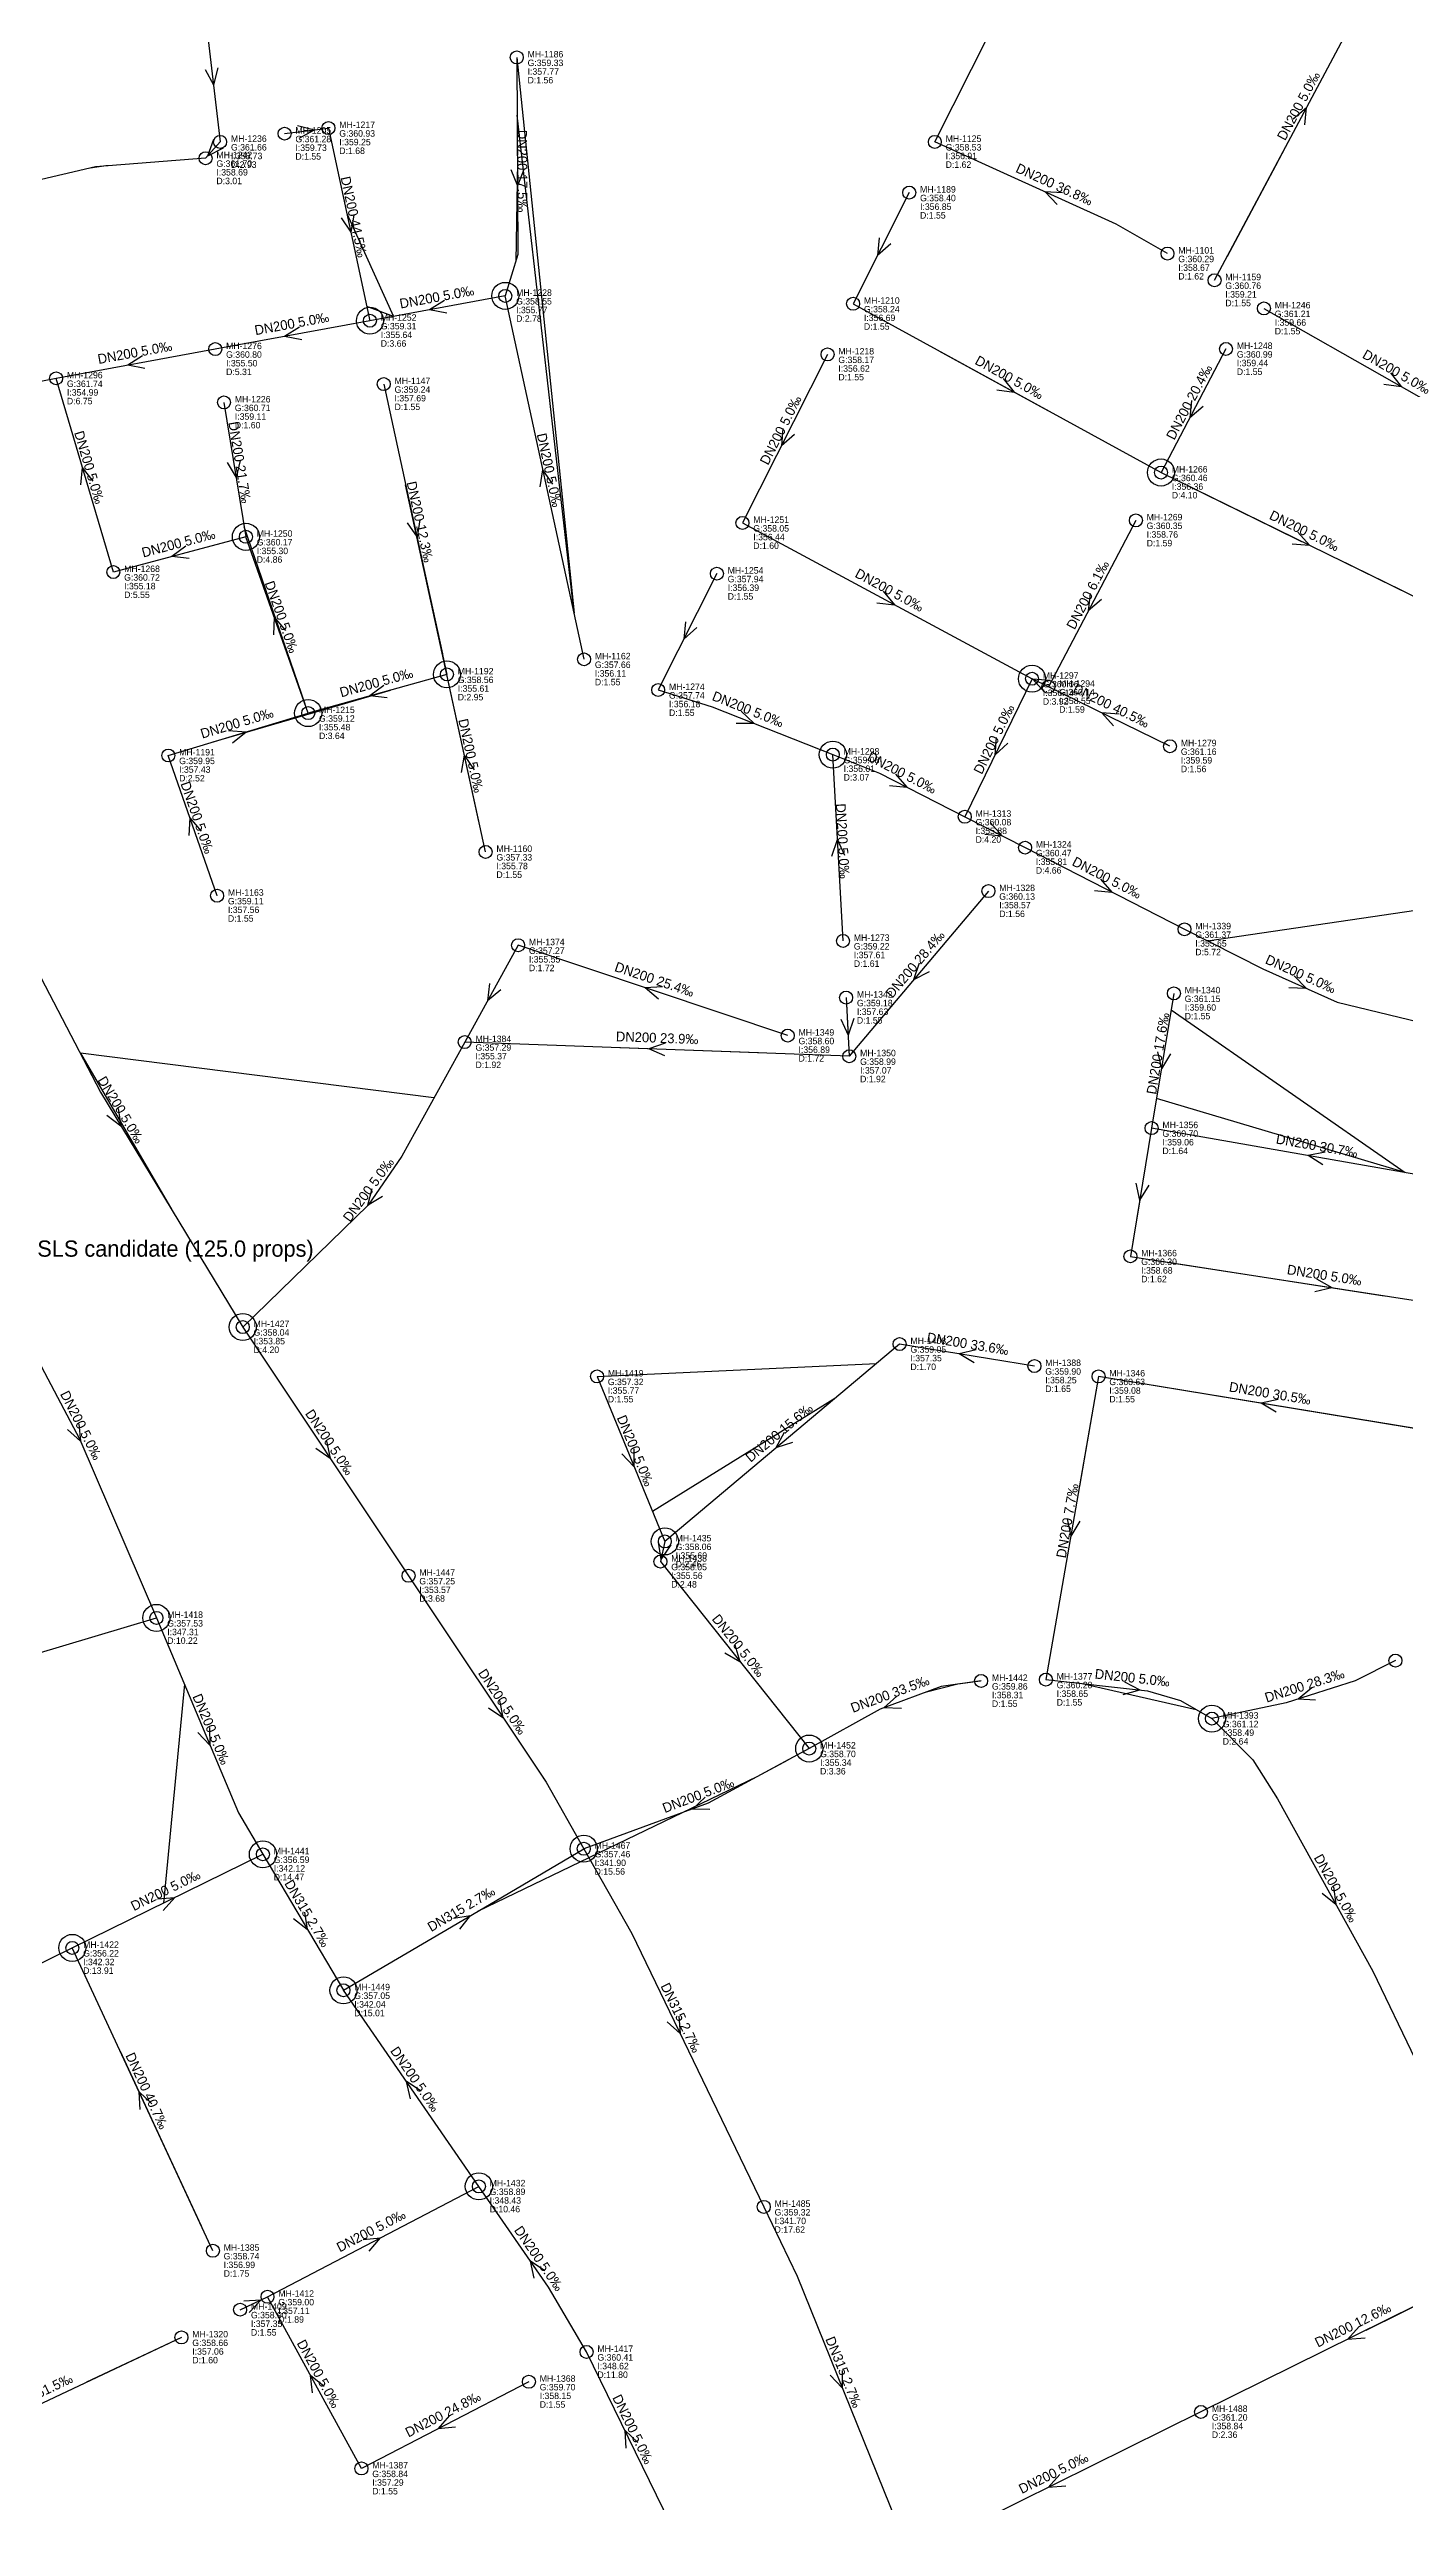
# Model space of a CAD drawing. Header units: metres. Extents: x 449913 to 451990, y 2566939 to 2570822.
# Drawn here: x 450297.5 to 450548.2, y 2568290 to 2568743.6 of the extents above; entities that cross this region are included whole.
import ezdxf
from ezdxf.enums import TextEntityAlignment as Align

# ---------------------------------------------------------------- set-up
doc = ezdxf.new("R2010")
doc.units = ezdxf.units.M
for name, color, linetype in [('SEW-DROP', 6, 'Continuous'), ('SEW-LABEL', 2, 'Continuous'), ('SEW-MH', 7, 'Continuous'), ('SEW-MH-LABEL', 8, 'Continuous'), ('SEW-PIPE-DN200', 3, 'Continuous'), ('SEW-PIPE-DN315', 5, 'Continuous'), ('SEW-RIDER', 8, 'Continuous'), ('SEW-SLS', 1, 'Continuous')]:
    doc.layers.add(name, color=color, linetype=linetype)

msp = doc.modelspace()

# ---------------------------------------------------------------- linework, layer by layer
at = {"layer": 'SEW-DROP'}
for centre in [(450381.81, 2568698.01), (450356.79, 2568693.41), (450502.99, 2568665.35), (450333.87, 2568653.46), (450371.02, 2568628.02), (450479.15, 2568627.22), (450345.38, 2568620.87), (450442.34, 2568613.19), (450333.29, 2568507.36), (450411.29, 2568467.72), (450317.33, 2568453.58), (450512.4, 2568434.96), (450437.98, 2568429.43), (450337.01, 2568409.87), (450396.31, 2568410.9), (450396.31, 2568410.9), (450301.79, 2568392.57), (450351.9, 2568384.73), (450376.92, 2568348.48)]:
    msp.add_circle(centre, 2.5, dxfattribs=at)
at = {"layer": 'SEW-LABEL'}
for p, q in [((450326.32, 2568739.88), (450327.86, 2568737.04)), ((450328.7, 2568740.16), (450327.86, 2568737.04)), ((450527.44, 2568730.76), (450529.9, 2568732.84)), ((450529.55, 2568729.63), (450529.9, 2568732.84)), ((450327.87, 2568726.89), (450326.77, 2568723.85)), ((450343.43, 2568729.52), (450346.56, 2568728.71)), ((450343.74, 2568727.14), (450346.56, 2568728.71)), ((450329.66, 2568725.29), (450326.77, 2568723.85)), ((450382.85, 2568721.37), (450384.06, 2568718.38)), ((450385.25, 2568721.38), (450384.06, 2568718.38)), ((450483.79, 2568714.88), (450481.55, 2568717.22)), ((450484.78, 2568717.07), (450481.55, 2568717.22)), ((450351.47, 2568712.44), (450353.27, 2568709.76)), ((450353.82, 2568712.95), (450353.27, 2568709.76)), ((450450.88, 2568708.71), (450450.6, 2568705.49)), ((450453.03, 2568707.63), (450450.6, 2568705.49)), ((450370.56, 2568697.16), (450367.82, 2568695.44)), ((450370.99, 2568694.8), (450367.82, 2568695.44)), ((450343.76, 2568692.24), (450341.03, 2568690.52)), ((450344.19, 2568689.88), (450341.03, 2568690.52)), ((450314.76, 2568686.91), (450312.03, 2568685.19)), ((450315.19, 2568684.55), (450312.03, 2568685.19)), ((450473.8, 2568682.72), (450475.86, 2568680.23)), ((450544.19, 2568681.69), (450547.39, 2568681.25)), ((450545.38, 2568683.78), (450547.39, 2568681.25)), ((450472.65, 2568680.62), (450475.86, 2568680.23)), ((450508.63, 2568678.65), (450508.3, 2568675.44)), ((450510.75, 2568677.54), (450508.3, 2568675.44)), ((450433.11, 2568673.48), (450432.83, 2568670.26)), ((450435.25, 2568672.4), (450432.83, 2568670.26)), ((450303.35, 2568663.08), (450303.65, 2568666.3)), ((450305.66, 2568663.76), (450303.65, 2568666.3)), ((450330.42, 2568667.17), (450332.09, 2568664.4)), ((450332.79, 2568667.55), (450332.09, 2568664.4)), ((450388.23, 2568662.69), (450388.77, 2568665.87)), ((450390.58, 2568663.2), (450388.77, 2568665.87)), ((450363.69, 2568656.06), (450365.5, 2568653.39)), ((450366.03, 2568656.57), (450365.5, 2568653.39)), ((450528.27, 2568654.3), (450530.43, 2568651.91)), ((450322.76, 2568651.75), (450320.17, 2568649.82)), ((450323.38, 2568649.43), (450320.17, 2568649.82)), ((450527.21, 2568652.15), (450530.43, 2568651.91)), ((450450.5, 2568641.27), (450453.71, 2568640.91)), ((450451.64, 2568643.39), (450453.71, 2568640.91)), ((450489.89, 2568643.01), (450489.55, 2568639.79)), ((450492.01, 2568641.89), (450489.55, 2568639.79)), ((450339, 2568635.35), (450339.13, 2568638.58)), ((450341.26, 2568636.15), (450339.13, 2568638.58)), ((450415.09, 2568637.77), (450414.81, 2568634.55)), ((450417.23, 2568636.69), (450414.81, 2568634.55)), ((450481.48, 2568624.74), (450479.31, 2568627.14)), ((450482.53, 2568626.9), (450479.31, 2568627.14)), ((450359.33, 2568626), (450356.76, 2568624.04)), ((450359.97, 2568623.69), (450356.76, 2568624.04)), ((450424.5, 2568618.99), (450427.73, 2568619)), ((450425.38, 2568621.22), (450427.73, 2568619)), ((450494.23, 2568618.5), (450492.06, 2568620.9)), ((450495.28, 2568620.66), (450492.06, 2568620.9)), ((450330.67, 2568617.66), (450333.89, 2568617.38)), ((450331.37, 2568615.37), (450333.89, 2568617.38)), ((450472.51, 2568616.33), (450472.27, 2568613.11)), ((450474.67, 2568615.28), (450472.27, 2568613.11)), ((450373.74, 2568609.89), (450374.28, 2568613.07)), ((450376.09, 2568610.4), (450374.28, 2568613.07)), ((450453.92, 2568609.6), (450456.04, 2568607.16)), ((450452.83, 2568607.46), (450456.04, 2568607.16)), ((450323.4, 2568598.25), (450323.55, 2568601.48)), ((450325.66, 2568599.04), (450323.55, 2568601.48)), ((450471.5, 2568600.59), (450473.62, 2568598.16)), ((450442.16, 2568594.41), (450443.2, 2568597.47)), ((450444.56, 2568594.54), (450443.2, 2568597.47)), ((450470.41, 2568598.46), (450473.62, 2568598.16)), ((450490.71, 2568588.06), (450493.93, 2568587.76)), ((450491.81, 2568590.19), (450493.93, 2568587.76)), ((450458.29, 2568574.61), (450457.27, 2568571.54)), ((450460.12, 2568573.06), (450457.27, 2568571.54)), ((450378.91, 2568570.89), (450378.51, 2568567.68)), ((450381.01, 2568569.73), (450378.51, 2568567.68)), ((450410.89, 2568570.25), (450407.66, 2568570.07)), ((450410.13, 2568567.98), (450407.66, 2568570.07)), ((450526.6, 2568570.13), (450529.82, 2568570)), ((450527.57, 2568572.32), (450529.82, 2568570)), ((450443.8, 2568564.27), (450445.17, 2568561.34)), ((450446.2, 2568564.4), (450445.17, 2568561.34)), ((450411.38, 2568559.87), (450408.34, 2568558.78)), ((450411.3, 2568557.47), (450408.34, 2568558.78)), ((450502.37, 2568558.27), (450503.06, 2568555.11)), ((450504.74, 2568557.87), (450503.06, 2568555.11)), ((450308.19, 2568546.53), (450310.77, 2568544.58)), ((450310.24, 2568547.77), (450310.77, 2568544.58)), ((450533.33, 2568539.72), (450530.17, 2568539.05)), ((450532.92, 2568537.35), (450530.17, 2568539.05)), ((450357.16, 2568532.94), (450356.35, 2568529.82)), ((450498.35, 2568533.95), (450499.04, 2568530.8)), ((450500.72, 2568533.56), (450499.04, 2568530.8)), ((450359.09, 2568531.52), (450356.35, 2568529.82)), ((450531.39, 2568513.93), (450534.53, 2568514.65)), ((450531.75, 2568516.3), (450534.53, 2568514.65)), ((450468.81, 2568503.12), (450465.66, 2568502.42)), ((450468.43, 2568500.75), (450465.66, 2568502.42)), ((450524.67, 2568493.96), (450521.51, 2568493.27)), ((450524.28, 2568491.59), (450521.51, 2568493.27)), ((450300.88, 2568488.39), (450303.31, 2568486.25)), ((450303.02, 2568489.47), (450303.31, 2568486.25)), ((450433.36, 2568487.85), (450431.83, 2568485)), ((450346.77, 2568484.95), (450349.44, 2568483.12)), ((450348.77, 2568486.28), (450349.44, 2568483.12)), ((450403.34, 2568483.9), (450405.59, 2568481.58)), ((450405.56, 2568484.81), (450405.59, 2568481.58)), ((450434.9, 2568486.01), (450431.83, 2568485)), ((450485.65, 2568471.88), (450486.32, 2568468.72)), ((450488.01, 2568471.47), (450486.32, 2568468.72)), ((450410.03, 2568467.58), (450410.55, 2568464.39)), ((450412.37, 2568467.06), (450410.55, 2568464.39)), ((450422.35, 2568447.14), (450425.16, 2568445.54)), ((450424.23, 2568448.63), (450425.16, 2568445.54)), ((450496.23, 2568441.79), (450499.08, 2568440.27)), ((450378.72, 2568436.98), (450381.38, 2568435.15)), ((450380.72, 2568438.31), (450381.38, 2568435.15)), ((450454.19, 2568439.11), (450451.79, 2568436.94)), ((450455.02, 2568436.86), (450451.79, 2568436.94)), ((450495.97, 2568439.4), (450499.08, 2568440.27)), ((450530.84, 2568440.63), (450528.35, 2568438.58)), ((450531.57, 2568438.35), (450528.35, 2568438.58)), ((450324.96, 2568432.38), (450327.23, 2568430.08)), ((450327.17, 2568433.31), (450327.23, 2568430.08)), ((450418.75, 2568420.43), (450416.38, 2568418.23)), ((450419.61, 2568418.18), (450416.38, 2568418.23)), ((450317.52, 2568401.63), (450320.75, 2568401.88)), ((450318.58, 2568399.48), (450320.75, 2568401.88)), ((450532.77, 2568402.71), (450535.27, 2568400.67)), ((450534.87, 2568403.88), (450535.27, 2568400.67)), ((450342.66, 2568397.98), (450345.22, 2568396.01)), ((450344.72, 2568399.2), (450345.22, 2568396.01)), ((450372.21, 2568398.09), (450375.4, 2568398.58)), ((450373.42, 2568396.02), (450375.4, 2568398.58)), ((450411.74, 2568378.9), (450414.12, 2568376.72)), ((450413.9, 2568379.94), (450414.12, 2568376.72)), ((450314.31, 2568362.7), (450314.14, 2568365.93)), ((450316.49, 2568363.71), (450314.14, 2568365.93)), ((450364.28, 2568364.69), (450363.56, 2568367.84)), ((450366.25, 2568366.05), (450363.56, 2568367.84)), ((450355.51, 2568338.64), (450358.72, 2568338.97)), ((450356.62, 2568336.52), (450358.72, 2568338.97)), ((450387.16, 2568331.52), (450386.45, 2568334.67)), ((450389.14, 2568332.89), (450386.45, 2568334.67)), ((450333.46, 2568327.32), (450336.69, 2568327.52)), ((450334.49, 2568325.15), (450336.69, 2568327.52)), ((450539.64, 2568322.59), (450537.48, 2568320.18)), ((450540.7, 2568320.44), (450537.48, 2568320.18)), ((450444.08, 2568314.45), (450444.09, 2568311.22)), ((450346.2, 2568310.31), (450345.82, 2568313.52)), ((450348.31, 2568311.46), (450345.82, 2568313.52)), ((450441.85, 2568313.55), (450444.09, 2568311.22)), ((450371.47, 2568306.09), (450369.36, 2568303.65)), ((450372.58, 2568303.96), (450369.36, 2568303.65)), ((450404.17, 2568300.1), (450403.93, 2568303.32)), ((450406.32, 2568301.15), (450403.93, 2568303.32)), ((450484.31, 2568295.2), (450482.15, 2568292.79)), ((450485.38, 2568293.05), (450482.15, 2568292.79))]:
    msp.add_line(p, q, dxfattribs=at)
at = {"layer": 'SEW-MH'}
for centre in [(450383.93, 2568742.09), (450329.11, 2568726.48), (450341.02, 2568728), (450349.13, 2568729.04), (450461.19, 2568726.48), (450326.42, 2568723.46), (450456.46, 2568717.1), (450504.19, 2568705.83), (450512.88, 2568700.89), (450381.81, 2568698.01), (450446.09, 2568696.55), (450522.01, 2568695.69), (450356.79, 2568693.41), (450328.21, 2568688.16), (450441.36, 2568687.18), (450515, 2568688.19), (450298.79, 2568682.76), (450359.34, 2568681.69), (450329.82, 2568678.3), (450502.99, 2568665.35), (450333.87, 2568653.46), (450425.64, 2568656.02), (450498.34, 2568656.5), (450309.37, 2568646.95), (450420.91, 2568646.65), (450396.36, 2568630.81), (450371.02, 2568628.02), (450479.15, 2568627.22), (450410.06, 2568625.14), (450482.17, 2568625.74), (450345.38, 2568620.87), (450319.53, 2568613.03), (450442.34, 2568613.19), (450504.65, 2568614.74), (450466.72, 2568601.7), (450378.17, 2568595.2), (450477.86, 2568595.99), (450328.55, 2568587.1), (450471.1, 2568587.96), (450507.33, 2568580.89), (450384.17, 2568577.95), (450444.22, 2568578.75), (450444.79, 2568568.26), (450505.37, 2568569.05), (450374.3, 2568560.04), (450434, 2568561.24), (450445.38, 2568557.42), (450501.25, 2568544.13), (450497.33, 2568520.43), (450333.29, 2568507.36), (450454.68, 2568504.21), (450479.6, 2568500.15), (450398.76, 2568498.22), (450491.44, 2568498.22), (450411.29, 2568467.72), (450410.47, 2568463.99), (450363.92, 2568461.37), (450317.33, 2568453.58), (450546.31, 2568445.68), (450469.74, 2568441.92), (450481.71, 2568442.17), (450512.4, 2568434.96), (450437.98, 2568429.43), (450337.01, 2568409.87), (450396.31, 2568410.9), (450301.79, 2568392.57), (450351.9, 2568384.73), (450376.92, 2568348.48), (450429.58, 2568344.69), (450327.76, 2568336.57), (450337.86, 2568328.07), (450332.8, 2568325.68), (450321.96, 2568320.55), (450396.83, 2568317.86), (450386.17, 2568312.35), (450510.38, 2568306.77), (450355.22, 2568296.32)]:
    msp.add_circle(centre, 1.2, dxfattribs=at)
at = {"layer": 'SEW-PIPE-DN200'}
for points in [[(450461.19, 2568726.48), (450491.75, 2568787.13)], [(450512.88, 2568700.89), (450545.52, 2568762.15)], [(450326.26, 2568750.58), (450329.11, 2568726.48)], [(450383.93, 2568742.09), (450384.14, 2568705.68), (450381.81, 2568698.01)], [(450341.02, 2568728), (450349.13, 2568729.04), (450349.13, 2568729.04)], [(450349.13, 2568729.04), (450356.79, 2568693.41)], [(450326.42, 2568723.46), (450326.42, 2568723.46), (450306.1, 2568721.87), (450248.76, 2568708.4)], [(450329.11, 2568726.48), (450326.42, 2568723.46)], [(450504.19, 2568705.83), (450494.68, 2568711.25), (450461.19, 2568726.48)], [(450456.46, 2568717.1), (450446.09, 2568696.55)], [(450381.81, 2568698.01), (450356.79, 2568693.41)], [(450396.36, 2568630.81), (450381.81, 2568698.01)], [(450446.09, 2568696.55), (450502.99, 2568665.35)], [(450522.01, 2568695.69), (450570.17, 2568668.29)], [(450356.79, 2568693.41), (450328.21, 2568688.16)], [(450328.21, 2568688.16), (450298.79, 2568682.76)], [(450441.36, 2568687.18), (450425.64, 2568656.02)], [(450515, 2568688.19), (450502.99, 2568665.35)], [(450298.79, 2568682.76), (450255.85, 2568674.36)], [(450309.37, 2568646.95), (450298.79, 2568682.76)], [(450359.34, 2568681.69), (450371.02, 2568628.02)], [(450329.82, 2568678.3), (450333.87, 2568653.46)], [(450502.99, 2568665.35), (450555.18, 2568639.79)], [(450425.64, 2568656.02), (450479.15, 2568627.22)], [(450498.34, 2568656.5), (450482.17, 2568625.74)], [(450333.87, 2568653.46), (450309.37, 2568646.95)], [(450345.38, 2568620.87), (450333.87, 2568653.46)], [(450420.91, 2568646.65), (450410.06, 2568625.14)], [(450371.02, 2568628.02), (450345.38, 2568620.87)], [(450378.17, 2568595.2), (450371.02, 2568628.02)], [(450479.15, 2568627.22), (450466.72, 2568601.7)], [(450482.17, 2568625.74), (450479.15, 2568627.22)], [(450410.06, 2568625.14), (450420.06, 2568622.05), (450442.34, 2568613.19)], [(450504.65, 2568614.74), (450482.17, 2568625.74)], [(450319.53, 2568613.03), (450345.38, 2568620.87)], [(450328.55, 2568587.1), (450319.53, 2568613.03)], [(450442.34, 2568613.19), (450450.96, 2568609.77), (450466.72, 2568601.7)], [(450444.22, 2568578.75), (450442.34, 2568613.19)], [(450466.72, 2568601.7), (450477.86, 2568595.99)], [(450477.86, 2568595.99), (450507.33, 2568580.89)], [(450471.1, 2568587.96), (450445.38, 2568557.42)], [(450288.88, 2568585.59), (450307.01, 2568550.78), (450333.29, 2568507.36)], [(450384.17, 2568577.95), (450374.3, 2568560.04)], [(450434, 2568561.24), (450384.17, 2568577.95)], [(450507.33, 2568580.89), (450521.79, 2568573.6), (450535.55, 2568567.44), (450550.83, 2568563.7)], [(450444.79, 2568568.26), (450445.38, 2568557.42)], [(450505.37, 2568569.05), (450501.25, 2568544.13)], [(450374.3, 2568560.04), (450362.67, 2568538.92), (450356.48, 2568529.92), (450333.29, 2568507.36)], [(450445.38, 2568557.42), (450374.3, 2568560.04)], [(450501.25, 2568544.13), (450497.33, 2568520.43)], [(450562.05, 2568533.46), (450501.25, 2568544.13)], [(450285.32, 2568520.36), (450303.18, 2568486.55), (450317.33, 2568453.58)], [(450497.33, 2568520.43), (450497.33, 2568520.43), (450568.78, 2568509.34), (450568.78, 2568509.34)], [(450333.29, 2568507.36), (450363.92, 2568461.37)], [(450454.68, 2568504.21), (450454.68, 2568504.21), (450411.29, 2568467.72)], [(450479.6, 2568500.15), (450454.68, 2568504.21)], [(450398.76, 2568498.22), (450411.29, 2568467.72)], [(450491.44, 2568498.22), (450481.71, 2568442.17)], [(450554.54, 2568487.83), (450491.44, 2568498.22)], [(450411.29, 2568467.72), (450410.47, 2568463.99), (450410.47, 2568463.99)], [(450410.47, 2568463.99), (450437.98, 2568429.43)], [(450363.92, 2568461.37), (450389.33, 2568423.23), (450396.31, 2568410.9)], [(450249.29, 2568433.27), (450317.33, 2568453.58)], [(450317.33, 2568453.58), (450332.51, 2568417.55), (450337.01, 2568409.87)], [(450546.31, 2568445.68), (450538.85, 2568441.93), (450526.11, 2568437.86), (450512.4, 2568434.96)], [(450469.74, 2568441.92), (450462.38, 2568440.87), (450451.11, 2568436.68), (450437.98, 2568429.43)], [(450481.71, 2568442.17), (450500.48, 2568440.12), (450506.61, 2568438.29), (450512.4, 2568434.96)], [(450512.4, 2568434.96), (450519.97, 2568427.34), (450524.5, 2568420.15), (450542.12, 2568388.28), (450549.94, 2568372), (450553.71, 2568366.97), (450553.71, 2568366.97)], [(450437.98, 2568429.43), (450419.28, 2568419.32), (450396.31, 2568410.9)], [(450301.79, 2568392.57), (450337.01, 2568409.87)], [(450267.75, 2568376.8), (450274.01, 2568378.93), (450301.79, 2568392.57)], [(450327.76, 2568336.57), (450301.79, 2568392.57)], [(450376.92, 2568348.48), (450351.9, 2568384.73)], [(450337.86, 2568328.07), (450376.92, 2568348.48)], [(450396.83, 2568317.86), (450389.78, 2568329.85), (450376.92, 2568348.48)], [(450567.27, 2568334.93), (450510.38, 2568306.77)], [(450332.8, 2568325.68), (450337.86, 2568328.07)], [(450355.22, 2568296.32), (450355.22, 2568296.32), (450337.86, 2568328.07)], [(450321.96, 2568320.55), (450268.33, 2568295.18)], [(450412.34, 2568286.09), (450396.83, 2568317.86)], [(450386.17, 2568312.35), (450355.22, 2568296.32)], [(450510.38, 2568306.77), (450456.61, 2568280.15)]]:
    msp.add_lwpolyline(points, dxfattribs=at)
at = {"layer": 'SEW-PIPE-DN315'}
for points in [[(450337.01, 2568409.87), (450351.9, 2568384.73)], [(450351.9, 2568384.73), (450370.08, 2568395.44), (450378.87, 2568400.62), (450396.31, 2568410.9)], [(450396.31, 2568410.9), (450405.17, 2568395.26), (450429.58, 2568344.69)], [(450429.58, 2568344.69), (450435.76, 2568331.87), (450456.61, 2568280.15)]]:
    msp.add_lwpolyline(points, dxfattribs=at)
at = {"layer": 'SEW-RIDER'}
for points in [[(450383.93, 2568742.09), (450394.51, 2568639.33), (450383.99, 2568731.42)], [(450384.04, 2568722.8), (450384.04, 2568722.8), (450383.73, 2568704.35)], [(450515.25, 2568705.33), (450524.18, 2568722.09), (450526.54, 2568726.52)], [(450308.43, 2568722.06), (450308, 2568722.02), (450305.06, 2568721.63)], [(450352.53, 2568713.22), (450361.13, 2568694.21), (450356.23, 2568696.02)], [(450461.95, 2568687.86), (450482.08, 2568676.82), (450482.08, 2568676.82)], [(450376.94, 2568600.85), (450363.39, 2568663.1), (450370.2, 2568631.8)], [(450507.99, 2568662.9), (450523.81, 2568655.15), (450528.97, 2568652.62)], [(450344.79, 2568622.55), (450333.57, 2568655.3)], [(450535.34, 2568649.51), (450547.55, 2568643.52)], [(450454.36, 2568640.56), (450475.99, 2568628.92)], [(450327.81, 2568615.54), (450360.59, 2568625.11), (450346.06, 2568621.05)], [(450504.65, 2568614.74), (450503.79, 2568615.16)], [(450328.55, 2568587.1), (450328.55, 2568587.1)], [(450511.6, 2568578.74), (450562.25, 2568586.19), (450552.58, 2568567.15)], [(450444.79, 2568568.26), (450445.11, 2568562.36)], [(450504.87, 2568566.03), (450548.11, 2568535.91), (450502.16, 2568549.64)], [(450428.63, 2568558.04), (450402.97, 2568558.98)], [(450368.61, 2568549.71), (450303.27, 2568557.97), (450320.17, 2568529.05)], [(450499.17, 2568531.59), (450497.76, 2568523.03)], [(450501.11, 2568519.84), (450544.26, 2568513.14)], [(450398.76, 2568498.22), (450398.76, 2568498.22), (450450.44, 2568500.64)], [(450491.01, 2568495.73), (450487.92, 2568477.96)], [(450553.93, 2568487.93), (450496.65, 2568497.36)], [(450442.69, 2568494.13), (450442.69, 2568494.13), (450409, 2568473.28)], [(450416.99, 2568455.79), (450417.67, 2568454.94)], [(450322.49, 2568441.33), (450318.64, 2568400.84)], [(450469.6, 2568441.9), (450465.43, 2568441.3), (450459.67, 2568439.86)], [(450488.4, 2568441.44), (450509.51, 2568436.62)], [(450385.89, 2568428.39), (450388.6, 2568424.31), (450388.91, 2568423.85)], [(450434, 2568427.28), (450428.31, 2568424.2), (450376.64, 2568399.3)], [(450325.66, 2568341.09), (450319.2, 2568355.02), (450310.68, 2568373.39)], [(450562.43, 2568332.53), (450553.78, 2568328.25), (450540.87, 2568321.86)], [(450321.96, 2568320.55), (450304.42, 2568312.25)]]:
    msp.add_lwpolyline(points, dxfattribs=at)

# ---------------------------------------------------------------- texts
at = {"layer": 'SEW-LABEL'}
for s, rotation, p in [('DN200 5.0‰', 61.9584, (450529.2, 2568732.72)), ('DN200 17.5‰', -89.6816, (450384.06, 2568721.08)), ('DN200 36.8‰', 335.545, (450482.92, 2568717.8)), ('DN200 44.5‰', -77.8718, (450352.96, 2568712.43)), ('DN200 5.0‰', 10.4085, (450369.3, 2568696.91)), ('DN200 5.0‰', 10.4086, (450342.5, 2568691.99)), ('DN200 5.0‰', 10.4087, (450313.5, 2568686.66)), ('DN200 5.0‰', -28.7406, (450474.54, 2568682.15)), ('DN200 5.0‰', -29.6433, (450546.09, 2568683.19)), ('DN200 20.4‰', 62.2649, (450508.99, 2568677.97)), ('DN200 5.0‰', 63.2249, (450433.5, 2568672.8)), ('DN200 5.0‰', 286.4631, (450304.08, 2568666.06)), ('DN200 21.7‰', -80.735, (450331.85, 2568667.08)), ('DN200 5.0‰', 282.2179, (450389.08, 2568665.61)), ('DN200 12.3‰', -77.7193, (450365.18, 2568656.05)), ('DN200 5.0‰', 14.8726, (450321.62, 2568651.41)), ('DN200 5.0‰', -26.0935, (450529.09, 2568653.77)), ('DN200 5.0‰', 289.4475, (450339.63, 2568638.36)), ('DN200 5.0‰', -28.2923, (450452.39, 2568642.82)), ('DN200 6.1‰', 62.2647, (450490.25, 2568642.32)), ('DN200 5.0‰', 15.5823, (450358.2, 2568625.64)), ('DN200 5.0‰', -21.6657, (450426.33, 2568620.75)), ('DN200 40.5‰', 333.9164, (450493.41, 2568621.44)), ('DN200 5.0‰', 16.8507, (450332.46, 2568618.15)), ('DN200 5.0‰', 282.2808, (450374.59, 2568612.81)), ('DN200 5.0‰', 64.0321, (450472.93, 2568615.66)), ('DN200 5.0‰', -27.1253, (450454.71, 2568609.05)), ('DN200 5.0‰', 289.1754, (450324.04, 2568601.27)), ('DN200 5.0‰', 273.1223, (450443.28, 2568597.17)), ('DN200 5.0‰', -27.1251, (450492.59, 2568589.64)), ('DN200 28.4‰', 49.8952, (450458.24, 2568573.89)), ('DN200 25.4‰', 341.4601, (450409.09, 2568570.79)), ('DN200 5.0‰', -24.0895, (450528.45, 2568571.81)), ('DN200 17.6‰', 80.6107, (450503.31, 2568557.79)), ('DN200 23.9‰', 357.8907, (450409.84, 2568559.93)), ('DN200 5.0‰', -58.821, (450309.99, 2568547.06)), ('DN200 30.7‰', 350.0516, (450531.65, 2568539.99)), ('DN200 5.0‰', 53.6453, (450357.24, 2568532.22)), ('DN200 5.0‰', -8.8239, (450533.05, 2568516.08)), ('DN200 33.6‰', 350.7419, (450467.14, 2568503.38)), ('DN200 5.0‰', -63.1037, (450302.63, 2568488.79)), ('DN200 30.5‰', 350.6511, (450522.99, 2568494.22)), ('DN200 5.0‰', -56.335, (450348.6, 2568485.57)), ('DN200 5.0‰', -67.6663, (450405.02, 2568484.17)), ('DN200 15.6‰', 40.0622, (450432.98, 2568487.16)), ('DN200 7.7‰', 80.1453, (450486.57, 2568471.39)), ('DN200 5.0‰', -51.4686, (450424.22, 2568447.91)), ('DN200 5.0‰', -56.335, (450380.55, 2568437.6)), ('DN200 33.5‰', 20.3542, (450453.2, 2568438.66)), ('DN200 5.0‰', -6.2501, (450497.59, 2568441.63)), ('DN200 28.3‰', 17.6963, (450529.78, 2568440.23)), ('DN200 5.0‰', -67.1556, (450326.65, 2568432.66)), ('DN200 5.0‰', 20.9642, (450417.78, 2568419.97)), ('DN200 5.0‰', -61.0567, (450534.55, 2568403.18)), ('DN200 5.0‰', 26.1553, (450319.4, 2568402.42)), ('DN315 2.7‰', -59.3503, (450344.46, 2568398.5)), ('DN315 2.7‰', 30.5037, (450374.11, 2568399.01)), ('DN315 2.7‰', -64.244, (450413.47, 2568379.27)), ('DN200 40.7‰', 294.8759, (450314.77, 2568365.77)), ('DN200 5.0‰', 304.6109, (450364.41, 2568367.8)), ('DN200 5.0‰', 27.5757, (450357.39, 2568339.48)), ('DN200 5.0‰', 304.6059, (450387.3, 2568334.64)), ('DN200 12.6‰', 26.3384, (450538.83, 2568322.05)), ('DN200 5.0‰', 298.664, (450346.54, 2568313.4)), ('DN315 2.7‰', -68.0413, (450443.53, 2568313.81)), ('DN200 51.5‰', 25.323, (450295.15, 2568309.06)), ('DN200 24.8‰', 27.3637, (450370.69, 2568305.54)), ('DN200 5.0‰', 296.0267, (450404.59, 2568303.18)), ('DN200 5.0‰', 26.3384, (450483.5, 2568294.66))]:
    msp.add_text(s, height=1.8, rotation=rotation, dxfattribs=at).set_placement(p, align=Align.CENTER)
at = {"layer": 'SEW-MH-LABEL'}
for s, p in [('G:359.33', (450385.93, 2568740.49)), ('MH-1186', (450385.93, 2568742.09)), ('D:1.56', (450385.93, 2568737.29)), ('I:357.77', (450385.93, 2568738.89)), ('MH-1236', (450331.11, 2568726.48)), ('G:361.28', (450343.02, 2568726.4)), ('MH-1205', (450343.02, 2568728)), ('G:360.93', (450351.13, 2568727.44)), ('MH-1217', (450351.13, 2568729.04)), ('I:359.25', (450351.13, 2568725.84)), ('MH-1125', (450463.19, 2568726.48)), ('G:361.70', (450328.42, 2568721.86)), ('MH-1242', (450328.42, 2568723.46)), ('G:361.66', (450331.11, 2568724.88)), ('D:2.93', (450331.11, 2568721.68)), ('I:358.73', (450331.11, 2568723.28)), ('D:1.55', (450343.02, 2568723.2)), ('I:359.73', (450343.02, 2568724.8)), ('D:1.68', (450351.13, 2568724.24)), ('G:358.53', (450463.19, 2568724.88)), ('D:1.62', (450463.19, 2568721.68)), ('I:356.91', (450463.19, 2568723.28)), ('D:3.01', (450328.42, 2568718.66)), ('I:358.69', (450328.42, 2568720.26)), ('MH-1189', (450458.46, 2568717.1)), ('G:358.40', (450458.46, 2568715.5)), ('D:1.55', (450458.46, 2568712.3)), ('I:356.85', (450458.46, 2568713.9)), ('G:360.29', (450506.19, 2568704.23)), ('MH-1101', (450506.19, 2568705.83)), ('D:1.62', (450506.19, 2568701.03)), ('I:358.67', (450506.19, 2568702.63)), ('G:360.76', (450514.88, 2568699.29)), ('MH-1159', (450514.88, 2568700.89)), ('G:358.55', (450383.81, 2568696.41)), ('MH-1228', (450383.81, 2568698.01)), ('I:355.77', (450383.81, 2568694.81)), ('G:358.24', (450448.09, 2568694.95)), ('MH-1210', (450448.09, 2568696.55)), ('D:1.55', (450514.88, 2568696.09)), ('I:359.21', (450514.88, 2568697.69)), ('G:361.21', (450524.01, 2568694.09)), ('MH-1246', (450524.01, 2568695.69)), ('G:359.31', (450358.79, 2568691.81)), ('MH-1252', (450358.79, 2568693.41)), ('I:355.64', (450358.79, 2568690.21)), ('D:2.78', (450383.81, 2568693.21)), ('D:1.55', (450448.09, 2568691.75)), ('I:356.69', (450448.09, 2568693.35)), ('D:1.55', (450524.01, 2568690.89)), ('I:359.66', (450524.01, 2568692.49)), ('G:360.80', (450330.21, 2568686.56)), ('MH-1276', (450330.21, 2568688.16)), ('I:355.50', (450330.21, 2568684.96)), ('D:3.66', (450358.79, 2568688.61)), ('G:358.17', (450443.36, 2568685.58)), ('MH-1218', (450443.36, 2568687.18)), ('G:360.99', (450517, 2568686.59)), ('MH-1248', (450517, 2568688.19)), ('I:359.44', (450517, 2568684.99)), ('G:361.74', (450300.79, 2568681.16)), ('MH-1296', (450300.79, 2568682.76)), ('D:5.31', (450330.21, 2568683.36)), ('MH-1147', (450361.34, 2568681.69)), ('D:1.55', (450443.36, 2568682.38)), ('I:356.62', (450443.36, 2568683.98)), ('D:1.55', (450517, 2568683.39)), ('D:6.75', (450300.79, 2568677.96)), ('I:354.99', (450300.79, 2568679.56)), ('G:360.71', (450331.82, 2568676.7)), ('MH-1226', (450331.82, 2568678.3)), ('G:359.24', (450361.34, 2568680.09)), ('D:1.55', (450361.34, 2568676.89)), ('I:357.69', (450361.34, 2568678.49)), ('D:1.60', (450331.82, 2568673.5)), ('I:359.11', (450331.82, 2568675.1)), ('G:360.46', (450504.99, 2568663.75)), ('MH-1266', (450504.99, 2568665.35)), ('I:356.36', (450504.99, 2568662.15)), ('D:4.10', (450504.99, 2568660.55)), ('MH-1250', (450335.87, 2568653.46)), ('G:358.05', (450427.64, 2568654.42)), ('MH-1251', (450427.64, 2568656.02)), ('G:360.35', (450500.34, 2568654.9)), ('MH-1269', (450500.34, 2568656.5)), ('I:358.76', (450500.34, 2568653.3)), ('G:360.17', (450335.87, 2568651.86)), ('D:4.86', (450335.87, 2568648.66)), ('I:355.30', (450335.87, 2568650.26)), ('D:1.60', (450427.64, 2568651.22)), ('I:356.44', (450427.64, 2568652.82)), ('D:1.59', (450500.34, 2568651.7)), ('G:360.72', (450311.37, 2568645.35)), ('MH-1268', (450311.37, 2568646.95)), ('G:357.94', (450422.91, 2568645.05)), ('MH-1254', (450422.91, 2568646.65)), ('D:5.55', (450311.37, 2568642.15)), ('I:355.18', (450311.37, 2568643.75)), ('D:1.55', (450422.91, 2568641.85)), ('I:356.39', (450422.91, 2568643.45)), ('MH-1162', (450398.36, 2568630.81)), ('G:358.56', (450373.02, 2568626.42)), ('MH-1192', (450373.02, 2568628.02)), ('G:357.66', (450398.36, 2568629.21)), ('D:1.55', (450398.36, 2568626.01)), ('I:356.11', (450398.36, 2568627.61)), ('MH-1297', (450481.15, 2568627.22)), ('MH-1294', (450484.17, 2568625.74)), ('D:2.95', (450373.02, 2568623.22)), ('I:355.61', (450373.02, 2568624.82)), ('G:357.74', (450412.06, 2568623.54)), ('MH-1274', (450412.06, 2568625.14)), ('I:356.18', (450412.06, 2568621.94)), ('G:360.06', (450481.15, 2568625.62)), ('D:3.92', (450481.15, 2568622.42)), ('I:356.14', (450481.15, 2568624.02)), ('G:360.14', (450484.17, 2568624.14)), ('I:358.55', (450484.17, 2568622.54)), ('G:359.12', (450347.38, 2568619.27)), ('MH-1215', (450347.38, 2568620.87)), ('I:355.48', (450347.38, 2568617.67)), ('D:1.55', (450412.06, 2568620.34)), ('D:1.59', (450484.17, 2568620.94)), ('MH-1191', (450321.53, 2568613.03)), ('D:3.64', (450347.38, 2568616.07)), ('MH-1298', (450444.34, 2568613.19)), ('G:361.16', (450506.65, 2568613.14)), ('MH-1279', (450506.65, 2568614.74)), ('G:359.95', (450321.53, 2568611.43)), ('D:2.52', (450321.53, 2568608.23)), ('I:357.43', (450321.53, 2568609.83)), ('G:359.08', (450444.34, 2568611.59)), ('D:3.07', (450444.34, 2568608.39)), ('I:356.01', (450444.34, 2568609.99)), ('D:1.56', (450506.65, 2568609.94)), ('I:359.59', (450506.65, 2568611.54)), ('G:360.08', (450468.72, 2568600.1)), ('MH-1313', (450468.72, 2568601.7)), ('MH-1160', (450380.17, 2568595.2)), ('D:4.20', (450468.72, 2568596.9)), ('I:355.88', (450468.72, 2568598.5)), ('G:360.47', (450479.86, 2568594.39)), ('MH-1324', (450479.86, 2568595.99)), ('G:357.33', (450380.17, 2568593.6)), ('D:1.55', (450380.17, 2568590.4)), ('I:355.78', (450380.17, 2568592)), ('D:4.66', (450479.86, 2568591.19)), ('I:355.81', (450479.86, 2568592.79)), ('G:359.11', (450330.55, 2568585.5)), ('MH-1163', (450330.55, 2568587.1)), ('G:360.13', (450473.1, 2568586.36)), ('MH-1328', (450473.1, 2568587.96)), ('D:1.55', (450330.55, 2568582.3)), ('I:357.56', (450330.55, 2568583.9)), ('D:1.56', (450473.1, 2568583.16)), ('I:358.57', (450473.1, 2568584.76)), ('MH-1339', (450509.33, 2568580.89)), ('G:357.27', (450386.17, 2568576.35)), ('MH-1374', (450386.17, 2568577.95)), ('G:359.22', (450446.22, 2568577.15)), ('MH-1273', (450446.22, 2568578.75)), ('G:361.37', (450509.33, 2568579.29)), ('D:5.72', (450509.33, 2568576.09)), ('I:355.65', (450509.33, 2568577.69)), ('D:1.72', (450386.17, 2568573.15)), ('I:355.55', (450386.17, 2568574.75)), ('D:1.61', (450446.22, 2568573.95)), ('I:357.61', (450446.22, 2568575.55)), ('MH-1342', (450446.79, 2568568.26)), ('G:361.15', (450507.37, 2568567.45)), ('MH-1340', (450507.37, 2568569.05)), ('G:359.18', (450446.79, 2568566.66)), ('D:1.55', (450446.79, 2568563.46)), ('I:357.63', (450446.79, 2568565.06)), ('D:1.55', (450507.37, 2568564.25)), ('I:359.60', (450507.37, 2568565.85)), ('G:357.29', (450376.3, 2568558.44)), ('MH-1384', (450376.3, 2568560.04)), ('G:358.60', (450436, 2568559.64)), ('MH-1349', (450436, 2568561.24)), ('I:356.89', (450436, 2568558.04)), ('D:1.92', (450376.3, 2568555.24)), ('I:355.37', (450376.3, 2568556.84)), ('D:1.72', (450436, 2568556.44)), ('G:358.99', (450447.38, 2568555.82)), ('MH-1350', (450447.38, 2568557.42)), ('I:357.07', (450447.38, 2568554.22)), ('D:1.92', (450447.38, 2568552.62)), ('MH-1356', (450503.25, 2568544.13)), ('G:360.70', (450503.25, 2568542.53)), ('I:359.06', (450503.25, 2568540.93)), ('D:1.64', (450503.25, 2568539.33)), ('G:360.30', (450499.33, 2568518.83)), ('MH-1366', (450499.33, 2568520.43)), ('I:358.68', (450499.33, 2568517.23)), ('D:1.62', (450499.33, 2568515.63)), ('G:358.04', (450335.29, 2568505.76)), ('MH-1427', (450335.29, 2568507.36)), ('I:353.85', (450335.29, 2568504.16)), ('MH-1408', (450456.68, 2568504.21)), ('D:4.20', (450335.29, 2568502.56)), ('G:359.05', (450456.68, 2568502.61)), ('D:1.70', (450456.68, 2568499.41)), ('I:357.35', (450456.68, 2568501.01)), ('MH-1388', (450481.6, 2568500.15)), ('G:357.32', (450400.76, 2568496.62)), ('MH-1419', (450400.76, 2568498.22)), ('I:355.77', (450400.76, 2568495.02)), ('G:359.90', (450481.6, 2568498.55)), ('D:1.65', (450481.6, 2568495.35)), ('I:358.25', (450481.6, 2568496.95)), ('G:360.63', (450493.44, 2568496.62)), ('MH-1346', (450493.44, 2568498.22)), ('I:359.08', (450493.44, 2568495.02)), ('D:1.55', (450400.76, 2568493.42)), ('D:1.55', (450493.44, 2568493.42)), ('MH-1435', (450413.29, 2568467.72)), ('MH-1438', (450412.47, 2568463.99)), ('G:358.06', (450413.29, 2568466.12)), ('D:2.46', (450413.29, 2568462.92)), ('I:355.60', (450413.29, 2568464.52)), ('G:357.25', (450365.92, 2568459.77)), ('MH-1447', (450365.92, 2568461.37)), ('I:353.57', (450365.92, 2568458.17)), ('G:358.05', (450412.47, 2568462.39)), ('D:2.48', (450412.47, 2568459.19)), ('I:355.56', (450412.47, 2568460.79)), ('MH-1418', (450319.33, 2568453.58)), ('D:3.68', (450365.92, 2568456.57)), ('G:357.53', (450319.33, 2568451.98)), ('I:347.31', (450319.33, 2568450.38)), ('D:10.22', (450319.33, 2568448.78)), ('G:359.86', (450471.74, 2568440.32)), ('MH-1442', (450471.74, 2568441.92)), ('G:360.20', (450483.71, 2568440.57)), ('MH-1377', (450483.71, 2568442.17)), ('D:1.55', (450471.74, 2568437.12)), ('I:358.31', (450471.74, 2568438.72)), ('D:1.55', (450483.71, 2568437.37)), ('I:358.65', (450483.71, 2568438.97)), ('G:361.12', (450514.4, 2568433.36)), ('MH-1393', (450514.4, 2568434.96)), ('I:358.49', (450514.4, 2568431.76)), ('G:358.70', (450439.98, 2568427.83)), ('MH-1452', (450439.98, 2568429.43)), ('I:355.34', (450439.98, 2568426.23)), ('D:2.64', (450514.4, 2568430.16)), ('D:3.36', (450439.98, 2568424.63)), ('G:356.59', (450339.01, 2568408.27)), ('MH-1441', (450339.01, 2568409.87)), ('G:357.46', (450398.31, 2568409.3)), ('MH-1467', (450398.31, 2568410.9)), ('D:14.47', (450339.01, 2568405.07)), ('I:342.12', (450339.01, 2568406.67)), ('D:15.56', (450398.31, 2568406.1)), ('I:341.90', (450398.31, 2568407.7)), ('G:356.22', (450303.79, 2568390.97)), ('MH-1422', (450303.79, 2568392.57)), ('D:13.91', (450303.79, 2568387.77)), ('I:342.32', (450303.79, 2568389.37)), ('G:357.05', (450353.9, 2568383.13)), ('MH-1449', (450353.9, 2568384.73)), ('I:342.04', (450353.9, 2568381.53)), ('D:15.01', (450353.9, 2568379.93)), ('G:358.89', (450378.92, 2568346.88)), ('MH-1432', (450378.92, 2568348.48)), ('I:348.43', (450378.92, 2568345.28)), ('MH-1485', (450431.58, 2568344.69)), ('D:10.46', (450378.92, 2568343.68)), ('G:359.32', (450431.58, 2568343.09)), ('I:341.70', (450431.58, 2568341.49)), ('MH-1385', (450329.76, 2568336.57)), ('D:17.62', (450431.58, 2568339.89)), ('G:358.74', (450329.76, 2568334.97)), ('D:1.75', (450329.76, 2568331.77)), ('I:356.99', (450329.76, 2568333.37)), ('G:359.00', (450339.86, 2568326.47)), ('MH-1412', (450339.86, 2568328.07)), ('G:358.90', (450334.8, 2568324.08)), ('MH-1409', (450334.8, 2568325.68)), ('I:357.35', (450334.8, 2568322.48)), ('D:1.89', (450339.86, 2568323.27)), ('I:357.11', (450339.86, 2568324.87)), ('G:358.66', (450323.96, 2568318.95)), ('MH-1320', (450323.96, 2568320.55)), ('I:357.06', (450323.96, 2568317.35)), ('D:1.55', (450334.8, 2568320.88)), ('MH-1417', (450398.83, 2568317.86)), ('D:1.60', (450323.96, 2568315.75)), ('G:360.41', (450398.83, 2568316.26)), ('D:11.80', (450398.83, 2568313.06)), ('I:348.62', (450398.83, 2568314.66)), ('G:359.70', (450388.17, 2568310.75)), ('MH-1368', (450388.17, 2568312.35)), ('I:358.15', (450388.17, 2568309.15)), ('D:1.55', (450388.17, 2568307.55)), ('G:361.20', (450512.38, 2568305.17)), ('MH-1488', (450512.38, 2568306.77)), ('D:2.36', (450512.38, 2568301.97)), ('I:358.84', (450512.38, 2568303.57)), ('G:358.84', (450357.22, 2568294.72)), ('MH-1387', (450357.22, 2568296.32)), ('D:1.55', (450357.22, 2568291.52)), ('I:357.29', (450357.22, 2568293.12))]:
    msp.add_text(s, height=1.2, dxfattribs=at).set_placement(p)
at = {"layer": 'SEW-SLS'}
msp.add_text('SLS candidate (125.0 props)', height=3, dxfattribs=at).set_placement((450295.32, 2568520.36))

doc.saveas('drawing.dxf')
